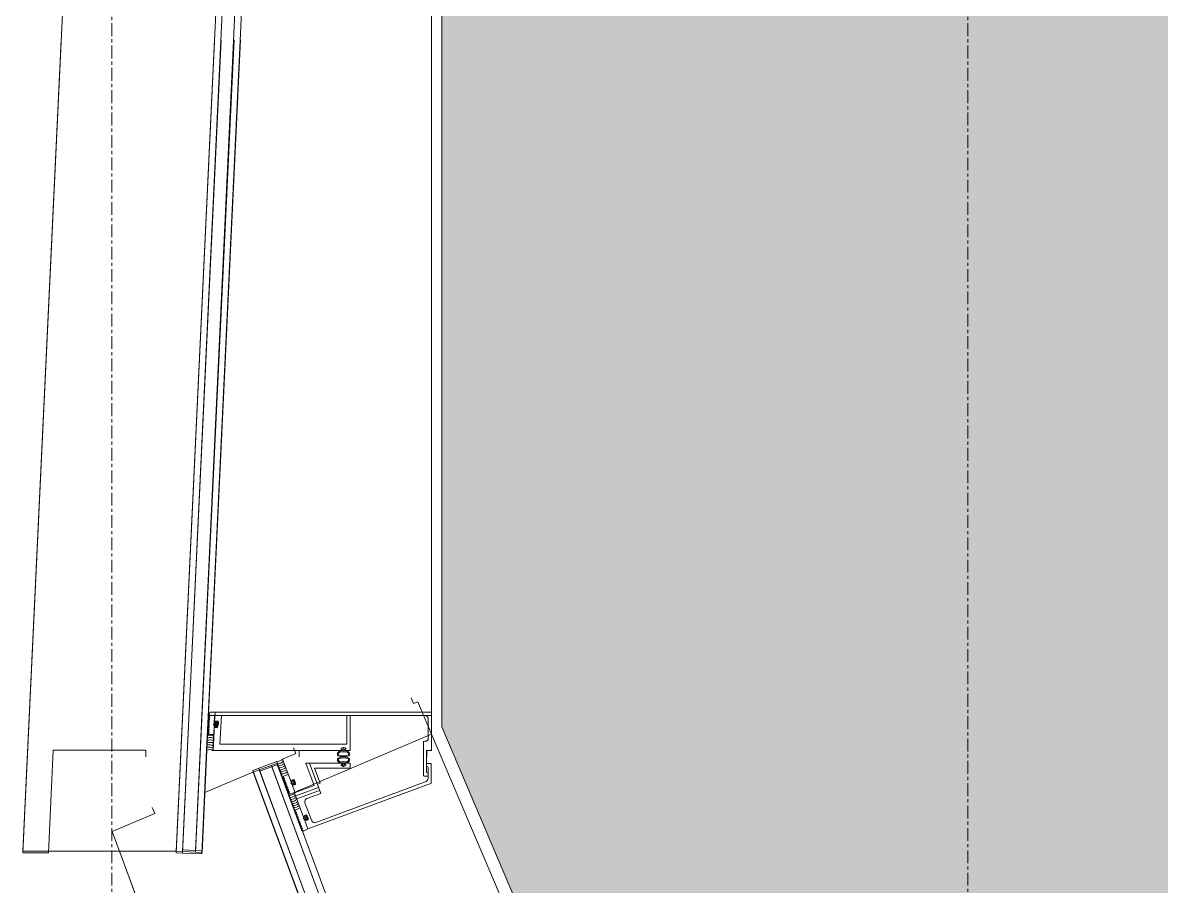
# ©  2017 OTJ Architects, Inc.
# Model space of a CAD drawing. Header units: inches. Extents: x -203 to 2070, y -968 to 768.
# Drawn here: x -136.75 to -92.2, y -260.41 to -226.62 of the extents above; entities that cross this region are included whole.
import ezdxf

# ---------------------------------------------------------------- set-up
doc = ezdxf.new("R2010")
doc.units = ezdxf.units.IN
doc.header["$MEASUREMENT"] = 0
doc.linetypes.add('Grid Line 1_2_', pattern=[0.875, 0.5, -0.125, 0.125, -0.125])
for name, color, linetype, lineweight in [('A-DETL-GENF', 92, 'Continuous', 9), ('A-DETL-THIN', 151, 'Continuous', 9), ('A-Glaz-Exst', 7, 'Continuous', 9), ('Jenner and Block 7fl_BB_dwg', 8, 'Continuous', 9), ('S-GRID', 1, 'Continuous', 9)]:
    doc.layers.add(name, color=color, linetype=linetype, lineweight=lineweight)

# ---------------------------------------------------------------- blocks, each defined once
blk = doc.blocks.new('Jenner and Block 7fl_BB_dwg_CW-60-V8-LEVEL 7 - POWER _ SIGNAL')
at = {"layer": 'A-Glaz-Exst'}
for p, q in [((12.2, 3.663), (9.212, -59.64)), ((12.706, 3.765), (9.705, -59.791)), ((12.7, 3.64), (11.947, 3.675)), ((11.514, -0.249), (11.471, -1.19)), ((11.686, -0.874), (11.486, -0.864)), ((11.382, -1.27), (11.464, -1.274)), ((11.385, -1.22), (11.466, -1.224)), ((11.688, -1.32), (11.691, -1.32)), ((11.69, -1.273), (11.694, -1.273)), ((11.693, -1.226), (11.696, -1.227)), ((11.695, -1.18), (11.698, -1.18)), ((11.697, -1.133), (11.7, -1.133)), ((11.699, -1.086), (11.702, -1.086)), ((11.701, -1.039), (11.705, -1.039)), ((11.704, -0.992), (11.707, -0.992)), ((11.706, -0.946), (11.709, -0.946)), ((11.708, -0.899), (11.711, -0.899)), ((11.703, -1.581), (9.019, -58.419)), ((11.675, -1.601), (11.678, -1.601)), ((11.677, -1.554), (11.68, -1.554)), ((11.679, -1.507), (11.683, -1.508)), ((11.682, -1.461), (11.685, -1.461)), ((11.684, -1.414), (11.687, -1.414)), ((11.686, -1.367), (11.689, -1.367))]:
    blk.add_line(p, q, dxfattribs=at)
at = {"layer": 'A-Glaz-Exst', "flags": 128}
for points in [[(11.703, -1.579), (11.764, -0.258), (11.953, 3.8), (12.703, 3.765), (12.952, 3.753), (9.952, -59.804), (8.957, -59.751)], [(14.142, 0), (14.142, -0.26), (17.764, -0.26), (17.951, 3.752), (18.955, 3.752), (15.955, -59.75), (14.142, -59.75), (14.142, -60)], [(2.957, -0.25), (3.144, -0.25), (3.144, 0)], [(11.562, -0.25), (8.144, -0.25), (8.144, 0), (8.144, -0.25)], [(2.957, -1.625), (2.957, -0.25), (2.957, -1.625), (11.497, -1.625)], [(11.485, -0.875), (11.471, -1.19), (11.406, -1.187), (11.407, -1.157), (11.377, -1.156), (11.33, -1.221), (11.323, -1.243), (11.328, -1.265), (11.369, -1.334), (11.399, -1.335), (11.4, -1.306), (11.465, -1.309), (11.464, -1.34)], [(11.443, -1.186), (11.42, -1.185), (11.422, -1.148), (11.346, -1.144), (11.322, -1.191), (11.311, -1.242), (11.317, -1.293), (11.336, -1.342), (11.413, -1.346), (11.415, -1.309), (11.437, -1.31)], [(11.45, -1.624), (11.465, -1.309), (11.45, -1.624), (11.65, -1.623)]]:
    blk.add_lwpolyline(points, dxfattribs=at)
at = {"layer": 'A-Glaz-Exst'}
for centre, radius, start, end in [((11.64, -0.217), 0.258, 238.8655, 297.0089), ((11.644, -0.122), 0.258, 238.8655, 297.0089), ((11.648, -0.028), 0.258, 238.8655, 297.0089), ((11.621, -0.595), 0.258, 238.8655, 297.0089), ((11.626, -0.501), 0.258, 238.8655, 297.0089), ((11.63, -0.406), 0.258, 238.8655, 297.0089), ((11.635, -0.312), 0.258, 238.8655, 297.0089), ((11.709, -0.875), 0.0234, 175.8685, 267.297), ((11.384, -1.245), 0.0249, 87.3555, 177.3555), ((11.384, -1.245), 0.0249, 177.3555, 267.3555), ((11.433, -1.341), 0.0305, 1.0214, 83.1594), ((11.442, -1.155), 0.0305, 271.5516, 353.6896), ((11.465, -1.249), 0.0249, 267.3555, 357.3555), ((11.465, -1.249), 0.0249, 357.3555, 87.3555), ((11.687, -1.344), 0.0234, 87.297, 267.297), ((11.692, -1.25), 0.0234, 87.297, 267.297), ((11.696, -1.156), 0.0234, 87.297, 267.297), ((11.7, -1.063), 0.0234, 87.297, 267.297), ((11.705, -0.969), 0.0234, 87.297, 267.297), ((11.693, -1.297), 0.0234, 267.297, 87.297), ((11.697, -1.203), 0.0234, 267.297, 87.297), ((11.701, -1.11), 0.0234, 267.297, 87.297), ((11.706, -1.016), 0.0234, 267.297, 87.297), ((11.71, -0.922), 0.0234, 267.297, 87.297), ((11.674, -1.624), 0.0234, 87.297, 177.7828), ((11.674, -1.624), 0.0234, 87.297, 177.2547), ((11.678, -1.531), 0.0234, 87.297, 267.297), ((11.683, -1.437), 0.0234, 87.297, 267.297), ((11.679, -1.577), 0.0238, 260.3836, 353.7904), ((11.679, -1.578), 0.0234, 267.297, 1.6464), ((11.679, -1.578), 0.0234, 15.8834, 87.297), ((11.684, -1.484), 0.0234, 267.297, 87.297), ((11.688, -1.39), 0.0234, 267.297, 87.297)]:
    blk.add_arc(centre, radius, start, end, dxfattribs=at)
blk = doc.blocks.new('Jenner and Block 7fl_BB_dwg_CW-60-V3-LEVEL 7 - POWER _ SIGNAL')
at = {"layer": 'A-Glaz-Exst'}
for p, q in [((12.2, 3.663), (9.212, -59.64)), ((12.706, 3.765), (9.705, -59.791)), ((11.703, -1.581), (9.019, -58.419)), ((8.668, -58.773), (8.749, -58.777)), ((8.67, -58.724), (8.752, -58.727)), ((8.706, -58.376), (8.971, -58.376)), ((9.019, -58.42), (8.957, -59.751)), ((8.976, -58.77), (8.979, -58.77)), ((8.978, -58.723), (8.981, -58.724)), ((8.98, -58.677), (8.984, -58.677)), ((8.982, -58.63), (8.986, -58.63)), ((8.985, -58.583), (8.988, -58.583)), ((8.987, -58.536), (8.99, -58.536)), ((8.989, -58.489), (8.992, -58.489)), ((8.991, -58.442), (8.994, -58.443)), ((8.993, -58.396), (8.997, -58.396)), ((8.75, -58.812), (8.707, -59.751)), ((8.937, -59.127), (8.736, -59.117)), ((8.961, -59.098), (8.964, -59.098)), ((8.963, -59.051), (8.966, -59.051)), ((8.965, -59.004), (8.968, -59.004)), ((8.967, -58.957), (8.97, -58.958)), ((8.969, -58.911), (8.973, -58.911)), ((8.972, -58.864), (8.975, -58.864)), ((8.974, -58.817), (8.977, -58.817)), ((8.963, -59.627), (9.711, -59.666))]:
    blk.add_line(p, q, dxfattribs=at)
at = {"layer": 'A-Glaz-Exst', "flags": 128}
for points in [[(11.703, -1.579), (11.764, -0.258), (11.953, 3.8), (12.703, 3.765), (12.952, 3.753), (9.952, -59.804), (8.957, -59.751)], [(14.142, 0), (14.142, -0.26), (17.764, -0.26), (17.951, 3.752), (18.955, 3.752), (15.955, -59.75), (14.142, -59.75), (14.142, -60)], [(8.707, -58.375), (2.957, -58.375), (2.957, -59.75), (2.957, -58.375)], [(8.722, -58.813), (8.7, -58.812), (8.698, -58.849), (8.622, -58.845), (8.602, -58.796), (8.596, -58.745), (8.607, -58.694), (8.631, -58.647), (8.708, -58.651), (8.706, -58.688), (8.728, -58.689)], [(8.736, -59.127), (8.75, -58.812), (8.685, -58.809), (8.684, -58.838), (8.654, -58.837), (8.614, -58.768), (8.608, -58.746), (8.616, -58.724), (8.662, -58.659), (8.692, -58.66), (8.691, -58.69), (8.756, -58.693), (8.77, -58.378)], [(8.756, -58.693), (8.77, -58.378), (8.756, -58.693), (8.757, -58.661)], [(2.957, -59.75), (3.144, -59.75), (3.144, -60)], [(8.707, -59.75), (8.144, -59.75), (8.144, -60)]]:
    blk.add_lwpolyline(points, dxfattribs=at)
at = {"layer": 'A-Glaz-Exst'}
for centre, radius, start, end in [((8.669, -58.748), 0.0249, 87.3502, 177.3502), ((8.669, -58.748), 0.0249, 177.3502, 267.3502), ((8.727, -58.658), 0.0305, 271.5463, 353.6844), ((8.751, -58.752), 0.0249, 267.3502, 357.3502), ((8.751, -58.752), 0.0249, 357.3502, 87.3502), ((8.977, -58.747), 0.0234, 87.3355, 267.3355), ((8.981, -58.653), 0.0234, 87.3355, 267.3355), ((8.986, -58.559), 0.0234, 87.3355, 267.3355), ((8.99, -58.466), 0.0234, 87.3355, 267.3355), ((8.994, -58.372), 0.0234, 190.1274, 267.3355), ((8.994, -58.372), 0.0234, 190.6265, 267.3355), ((8.978, -58.794), 0.0234, 267.3355, 87.3355), ((8.982, -58.7), 0.0234, 267.3355, 87.3355), ((8.987, -58.606), 0.0234, 267.3355, 87.3355), ((8.991, -58.513), 0.0234, 267.3355, 87.3355), ((8.995, -58.42), 0.0238, 0.8421, 94.2489), ((8.995, -58.419), 0.0234, 267.3355, 87.3355), ((8.718, -58.844), 0.0305, 1.0161, 83.1541), ((8.832, -59.55), 0.34, 63.9852, 107.2002), ((8.96, -59.121), 0.0234, 87.3355, 193.174), ((8.964, -59.028), 0.0234, 87.3355, 267.3355), ((8.968, -58.934), 0.0234, 87.3355, 267.3355), ((8.973, -58.84), 0.0234, 87.3355, 267.3355), ((8.965, -59.075), 0.0234, 267.3355, 87.3355), ((8.969, -58.981), 0.0234, 267.3355, 87.3355), ((8.974, -58.887), 0.0234, 267.3355, 87.3355), ((8.832, -59.981), 0.34, 67.7305, 110.8758), ((8.832, -59.895), 0.34, 67.0021, 110.133), ((8.832, -59.809), 0.34, 66.2438, 109.3942), ((8.832, -59.722), 0.34, 65.4949, 108.6593), ((8.832, -59.636), 0.34, 64.7421, 107.928), ((8.832, -60.067), 0.34, 68.4686, 111.6228)]:
    blk.add_arc(centre, radius, start, end, dxfattribs=at)
blk = doc.blocks.new('Jenner and Block 7fl_BB_dwg-4985401-LEVEL 7 - POWER _ SIGNAL')
at = {"layer": 'A-Glaz-Exst'}
for p, q in [((-120.752, -253.813), (-120.752, -197.663)), ((-136.751, -259.041), (-135.251, -227.29)), ((-128.993, -227.301), (-130.501, -259.053)), ((-129.988, -259.077), (-128.482, -227.278)), ((-129.481, -253.666), (-128.232, -227.29)), ((-129.546, -255.102), (-129.478, -253.663)), ((-129.464, -253.925), (-129.467, -253.925)), ((-129.462, -253.878), (-129.465, -253.878)), ((-129.459, -253.831), (-129.463, -253.831)), ((-129.457, -253.784), (-129.46, -253.784)), ((-129.455, -253.737), (-129.458, -253.737)), ((-129.453, -253.691), (-129.456, -253.691)), ((-129.451, -253.644), (-129.454, -253.644)), ((-120.889, -254.666), (-120.889, -253.853)), ((-129.484, -254.346), (-129.487, -254.346)), ((-129.481, -254.299), (-129.485, -254.299)), ((-129.479, -254.253), (-129.482, -254.252)), ((-129.477, -254.206), (-129.48, -254.206)), ((-129.475, -254.159), (-129.478, -254.159)), ((-129.473, -254.112), (-129.476, -254.112)), ((-129.47, -254.065), (-129.474, -254.065)), ((-129.468, -254.018), (-129.471, -254.018)), ((-129.466, -253.972), (-129.469, -253.971)), ((-129.162, -254.069), (-129.244, -254.065)), ((-129.243, -253.98), (-129.241, -253.949)), ((-129.16, -254.019), (-129.242, -254.015)), ((-129.486, -254.393), (-129.489, -254.393)), ((-129.266, -254.477), (-129.471, -254.477)), ((-121.076, -256.072), (-121.076, -254.791)), ((-121.014, -254.729), (-120.951, -254.729)), ((-120.752, -254.455), (-75.393, -361.291)), ((-124.382, -255.145), (-124.417, -255.18)), ((-124.354, -255.173), (-124.39, -255.208)), ((-124.081, -255.155), (-124.316, -255.155)), ((-124.216, -254.981), (-124.284, -255.014)), ((-124.229, -255.048), (-124.229, -255.083)), ((-124.113, -255.014), (-124.181, -254.981)), ((-124.168, -255.083), (-124.168, -255.048)), ((-124.008, -255.208), (-124.043, -255.173)), ((-123.98, -255.18), (-124.016, -255.145)), ((-116.026, -285.421), (-127.022, -255.683)), ((-126.807, -255.604), (-126.343, -256.86)), ((-124.382, -255.559), (-124.417, -255.524)), ((-124.354, -255.531), (-124.39, -255.496)), ((-124.081, -255.549), (-124.316, -255.549)), ((-124.216, -255.723), (-124.284, -255.69)), ((-124.229, -255.655), (-124.229, -255.621)), ((-124.113, -255.69), (-124.181, -255.723)), ((-124.168, -255.621), (-124.168, -255.655)), ((-124.008, -255.496), (-124.043, -255.531)), ((-123.98, -255.524), (-124.016, -255.559)), ((-127.73, -255.945), (-116.724, -285.721)), ((-127.496, -255.858), (-116.494, -285.622)), ((-120.889, -256.104), (-121.045, -256.104)), ((-120.889, -255.76), (-120.889, -256.191)), ((-126.069, -256.879), (-125.181, -256.543)), ((-120.97, -256.308), (-125.282, -257.922)), ((-126.025, -256.996), (-125.137, -256.66)), ((-126.087, -257.475), (-126.09, -257.477)), ((-125.895, -257.349), (-126.088, -257.431)), ((-125.442, -257.849), (-125.709, -257.144)), ((-126.07, -257.519), (-126.073, -257.52)), ((-126.054, -257.563), (-126.057, -257.564)), ((-126.038, -257.607), (-126.041, -257.608)), ((-126.021, -257.651), (-126.024, -257.652)), ((-126.005, -257.695), (-126.008, -257.696)), ((-125.989, -257.739), (-125.992, -257.74)), ((-125.972, -257.783), (-125.975, -257.784)), ((-125.956, -257.827), (-125.959, -257.828)), ((-125.94, -257.871), (-125.943, -257.872)), ((-125.923, -257.915), (-125.926, -257.916)), ((-125.763, -257.703), (-125.774, -257.674)), ((-125.672, -257.707), (-125.749, -257.735)), ((-125.655, -257.753), (-125.732, -257.782)), ((-125.907, -257.959), (-125.91, -257.96)), ((-125.891, -258.003), (-125.894, -258.004)), ((-125.874, -258.047), (-125.877, -258.048)), ((-125.858, -258.091), (-125.861, -258.092)), ((-125.842, -258.135), (-125.845, -258.136)), ((-115.796, -285.322), (-125.844, -258.148)), ((-125.825, -258.178), (-125.828, -258.18)), ((-122.226, -288.081), (-132.967, -259.044))]:
    blk.add_line(p, q, dxfattribs=at)
at = {"layer": 'A-Glaz-Exst', "flags": 128}
for points in [[(-129.243, -227.29), (-130.751, -259.041), (-136.751, -259.041)], [(-129.435, -253.602), (-120.752, -253.602), (-120.752, -255.104)], [(-129.25, -254.131), (-129.248, -254.1), (-129.183, -254.103), (-129.185, -254.132), (-129.155, -254.133), (-129.108, -254.069), (-129.1, -254.047), (-129.106, -254.024), (-129.146, -253.955), (-129.176, -253.954), (-129.178, -253.983), (-129.243, -253.98), (-129.225, -253.602)], [(-128.98, -253.727), (-129.034, -254.852), (-124.067, -254.852), (-124.067, -253.729), (-128.98, -253.729)], [(-121.014, -253.728), (-123.942, -253.728), (-123.942, -255.104), (-124.137, -255.104)], [(-129.248, -254.1), (-129.296, -255.102), (-128.92, -255.102), (-124.376, -255.102)], [(-129.22, -254.104), (-129.198, -254.105), (-129.2, -254.141), (-129.123, -254.145), (-129.099, -254.098), (-129.089, -254.047), (-129.094, -253.996), (-129.114, -253.947), (-129.191, -253.943), (-129.192, -253.98), (-129.214, -253.979)], [(-130.751, -259.041), (-129.735, -259.089), (-129.546, -255.093)], [(-124.278, -255.044), (-124.261, -255.044), (-124.261, -255.104), (-124.376, -255.104), (-124.376, -255.131)], [(-124.021, -255.131), (-124.021, -255.104), (-124.137, -255.104), (-124.137, -255.044), (-124.12, -255.044)], [(-120.764, -255.104), (-120.951, -255.104), (-120.951, -255.604), (-120.951, -255.947)], [(-125.844, -258.21), (-126.807, -255.604), (-127.751, -255.952), (-129.624, -256.748)], [(-125.59, -258.17), (-125.711, -257.845), (-125.722, -257.815), (-125.661, -257.793), (-125.651, -257.82), (-125.622, -257.81), (-125.605, -257.732), (-125.606, -257.709), (-125.62, -257.69), (-125.685, -257.643), (-125.713, -257.653), (-125.702, -257.681), (-125.763, -257.703), (-126.113, -256.762), (-125.342, -256.471), (-125.671, -255.6), (-124.199, -255.6), (-123.942, -255.6), (-123.942, -255.788), (-125.333, -255.788), (-125.108, -256.382), (-125.225, -256.426)], [(-125.636, -256.983), (-125.092, -256.777), (-125.537, -255.6), (-125.671, -255.6)], [(-124.278, -255.659), (-124.261, -255.659), (-124.261, -255.6), (-124.376, -255.6), (-124.376, -255.573)], [(-124.021, -255.573), (-124.021, -255.6), (-124.137, -255.6), (-124.137, -255.659), (-124.12, -255.659)], [(-120.764, -256.378), (-120.764, -255.604), (-120.951, -255.604), (-120.951, -255.916)], [(-120.759, -256.376), (-125.59, -258.17), (-125.778, -258.25)], [(-125.694, -257.808), (-125.674, -257.8), (-125.661, -257.835), (-125.589, -257.808), (-125.585, -257.755), (-125.596, -257.705), (-125.621, -257.66), (-125.658, -257.622), (-125.73, -257.649), (-125.717, -257.683), (-125.738, -257.691)]]:
    blk.add_lwpolyline(points, dxfattribs=at)
for points in [[(-129.491, -254.44), (-129.488, -254.44)], [(-125.812, -258.223), (-125.809, -258.222)]]:
    blk.add_lwpolyline(points, close=True, dxfattribs=at)
at = {"layer": 'A-Glaz-Exst'}
for centre, radius, start, end in [((-129.468, -253.948), 0.0234, 87.3058, 267.3058), ((-129.464, -253.854), 0.0234, 87.3058, 267.3058), ((-129.459, -253.761), 0.0234, 87.3058, 267.3058), ((-129.455, -253.667), 0.0234, 87.3058, 267.3058), ((-129.455, -253.667), 0.0234, 87.3058, 169.8658), ((-129.463, -253.901), 0.0234, 267.3058, 87.3058), ((-129.458, -253.808), 0.0234, 267.3058, 87.3058), ((-129.454, -253.714), 0.0234, 267.3058, 87.3058), ((-129.45, -253.62), 0.0234, 267.3058, 50.5671), ((-121.014, -253.853), 0.125, 0, 90), ((-129.486, -254.323), 0.0234, 87.3058, 267.3058), ((-129.481, -254.229), 0.0234, 87.3058, 267.3058), ((-129.477, -254.135), 0.0234, 87.3058, 267.3058), ((-129.473, -254.042), 0.0234, 87.3058, 267.3058), ((-129.485, -254.37), 0.0234, 267.3058, 87.3058), ((-129.48, -254.276), 0.0234, 267.3058, 87.3058), ((-129.476, -254.182), 0.0234, 267.3058, 87.3058), ((-129.472, -254.089), 0.0234, 267.3058, 87.3058), ((-129.467, -253.995), 0.0234, 267.3058, 87.3058), ((-129.243, -254.04), 0.0249, 87.29, 177.29), ((-129.243, -254.04), 0.0249, 177.29, 267.29), ((-129.219, -254.134), 0.0305, 91.486, 173.6241), ((-129.211, -253.949), 0.0305, 180.9558, 263.0939), ((-129.161, -254.044), 0.0249, 267.29, 357.29), ((-129.161, -254.044), 0.0249, 357.29, 87.29), ((-129.416, -255.034), 0.254, 58.2203, 117.5627), ((-129.411, -254.939), 0.254, 58.2203, 117.5627), ((-129.406, -254.844), 0.254, 58.2203, 117.5627), ((-129.402, -254.75), 0.254, 58.2203, 117.5627), ((-129.49, -254.416), 0.0234, 87.3058, 267.3058), ((-129.489, -254.463), 0.0234, 322.6407, 87.3058), ((-121.014, -254.791), 0.0625, 90, 180), ((-120.951, -254.666), 0.0625, 270, 0), ((-129.429, -255.318), 0.254, 58.2203, 117.3429), ((-129.424, -255.223), 0.254, 58.2203, 117.5627), ((-129.419, -255.128), 0.254, 58.2203, 117.5627), ((-124.351, -255.24), 0.089, 137.709, 230.0132), ((-124.326, -255.236), 0.0695, 156.2999, 212.2806), ((-124.395, -255.131), 0.0197, 314.761, 0), ((-124.362, -255.165), 0.0118, 314.761, 22.5325), ((-124.339, -255.155), 0.0139, 27.3515, 202.5325), ((-124.316, -255.143), 0.0118, 207.3515, 270), ((-124.278, -255.028), 0.016, 115.4383, 270), ((-124.199, -255.05), 0.0306, 3.7029, 176.2971), ((-124.199, -255.081), 0.0306, 183.7029, 356.2971), ((-124.199, -255.017), 0.04, 64.5617, 115.4383), ((-124.12, -255.028), 0.016, 270, 64.5617), ((-124.081, -255.143), 0.0118, 270, 332.6485), ((-124.058, -255.155), 0.0139, 337.4675, 152.6485), ((-124.035, -255.165), 0.0118, 157.4675, 225.239), ((-124.002, -255.131), 0.0197, 180, 225.239), ((-124.071, -255.236), 0.0695, 327.7194, 23.7001), ((-124.046, -255.24), 0.089, 309.9868, 42.291), ((-124.351, -255.464), 0.089, 129.9868, 222.291), ((-124.199, -254.836), 0.517, 246.0212, 264.575), ((-124.199, -255.868), 0.517, 95.425, 113.9788), ((-124.326, -255.468), 0.0695, 147.7194, 203.7001), ((-124.199, -254.863), 0.451, 245.6104, 294.3896), ((-124.199, -255.841), 0.451, 65.6104, 114.3896), ((-124.395, -255.573), 0.0197, 0, 45.239), ((-124.362, -255.539), 0.0118, 337.4675, 45.239), ((-124.339, -255.549), 0.0139, 157.4675, 332.6485), ((-124.316, -255.561), 0.0118, 90, 152.6485), ((-124.278, -255.675), 0.016, 90, 244.5617), ((-124.199, -254.836), 0.517, 264.575, 293.9788), ((-124.199, -255.868), 0.517, 66.0212, 95.425), ((-124.199, -255.623), 0.0306, 3.7029, 176.2971), ((-124.199, -255.654), 0.0306, 183.7029, 356.2971), ((-124.12, -255.675), 0.016, 295.4383, 90), ((-124.081, -255.561), 0.0118, 27.3515, 90), ((-124.058, -255.549), 0.0139, 207.3515, 22.5325), ((-124.035, -255.539), 0.0118, 134.761, 202.5325), ((-124.002, -255.573), 0.0197, 134.761, 180), ((-124.071, -255.468), 0.0695, 336.2999, 32.2806), ((-124.046, -255.464), 0.089, 317.709, 50.0132), ((-120.92, -255.697), 0.0312, 180, 270), ((-124.199, -255.686), 0.04, 244.5617, 295.4383), ((-121.045, -256.072), 0.0312, 180, 270), ((-120.92, -255.947), 0.0312, 180, 270), ((-120.92, -255.76), 0.0312, 0, 90), ((-120.92, -256.01), 0.0312, 0, 90), ((-121.014, -256.191), 0.125, 290.3749, 0), ((-126.352, -256.52), 0.34, 271.5092, 314.6634), ((-126.318, -256.6), 0.34, 270.7711, 313.9134), ((-126.284, -256.679), 0.34, 270.0427, 313.1677), ((-126.251, -256.758), 0.34, 269.2844, 312.426), ((-125.592, -257.1), 0.125, 110.7112, 200.7112), ((-126.217, -256.837), 0.34, 268.5355, 311.6882), ((-126.183, -256.917), 0.34, 267.7827, 310.9541), ((-126.149, -256.996), 0.34, 267.0258, 310.2235), ((-126.081, -257.499), 0.0234, 110.3921, 290.3921), ((-126.095, -257.453), 0.0234, 290.3921, 73.6534), ((-126.049, -257.586), 0.0234, 110.3921, 290.3921), ((-126.062, -257.541), 0.0234, 290.3921, 110.3921), ((-126.016, -257.674), 0.0234, 110.3921, 290.3921), ((-126.029, -257.629), 0.0234, 290.3921, 110.3921), ((-125.983, -257.762), 0.0234, 110.3921, 290.3921), ((-125.997, -257.717), 0.0234, 290.3921, 110.3921), ((-125.951, -257.85), 0.0234, 110.3921, 290.3921), ((-125.964, -257.805), 0.0234, 290.3921, 110.3921), ((-125.918, -257.938), 0.0234, 110.3921, 290.3921), ((-125.931, -257.893), 0.0234, 290.3921, 110.3921), ((-125.746, -257.662), 0.0305, 204.0422, 286.1802), ((-125.74, -257.758), 0.0249, 110.3763, 200.3763), ((-125.74, -257.758), 0.0249, 200.3763, 290.3763), ((-125.682, -257.836), 0.0305, 114.5724, 196.7104), ((-125.664, -257.73), 0.0249, 20.3763, 110.3763), ((-125.664, -257.73), 0.0249, 290.3763, 20.3763), ((-125.325, -257.805), 0.125, 200.7112, 290.3749), ((-125.885, -258.026), 0.0234, 110.3921, 290.3921), ((-125.899, -257.981), 0.0234, 290.3921, 110.3921), ((-125.853, -258.114), 0.0234, 110.3921, 290.3921), ((-125.866, -258.069), 0.0234, 290.3921, 110.3921), ((-125.82, -258.202), 0.0234, 110.3921, 290.3921), ((-125.833, -258.156), 0.0234, 290.3921, 110.3921), ((-125.82, -258.201), 0.0238, 200.8256, 297.2931), ((-125.801, -258.244), 0.0234, 345.727, 110.3921)]:
    blk.add_arc(centre, radius, start, end, dxfattribs=at)
for name, p, rotation in [('Jenner and Block 7fl_BB_dwg_CW-60-V8-LEVEL 7 - POWER _ SIGNAL', (-117.795, -255.35), 180), ('Jenner and Block 7fl_BB_dwg_CW-60-V3-LEVEL 7 - POWER _ SIGNAL', (-95.216, -307.035), 203.0044801030167)]:
    blk.add_blockref(name, p, dxfattribs=dict(rotation=rotation))
blk = doc.blocks.new('Jenner and Block 7fl_BB_dwg-V54-LEVEL 7 - POWER _ SIGNAL')
at = {"layer": 'A-Glaz-Exst'}
for p, q in [((-120.752, -253.813), (-120.752, -197.663)), ((-136.751, -259.041), (-135.251, -227.29)), ((-128.993, -227.301), (-130.501, -259.053)), ((-129.988, -259.077), (-128.482, -227.278)), ((-129.481, -253.666), (-128.232, -227.29)), ((-129.546, -255.102), (-129.478, -253.663)), ((-129.464, -253.925), (-129.467, -253.925)), ((-129.462, -253.878), (-129.465, -253.878)), ((-129.459, -253.831), (-129.463, -253.831)), ((-129.457, -253.784), (-129.46, -253.784)), ((-129.455, -253.737), (-129.458, -253.737)), ((-129.453, -253.691), (-129.456, -253.691)), ((-129.451, -253.644), (-129.454, -253.644)), ((-120.889, -254.666), (-120.889, -253.853)), ((-129.484, -254.346), (-129.487, -254.346)), ((-129.481, -254.299), (-129.485, -254.299)), ((-129.479, -254.253), (-129.482, -254.252)), ((-129.477, -254.206), (-129.48, -254.206)), ((-129.475, -254.159), (-129.478, -254.159)), ((-129.473, -254.112), (-129.476, -254.112)), ((-129.47, -254.065), (-129.474, -254.065)), ((-129.468, -254.018), (-129.471, -254.018)), ((-129.466, -253.972), (-129.469, -253.971)), ((-129.162, -254.069), (-129.244, -254.065)), ((-129.243, -253.98), (-129.241, -253.949)), ((-129.16, -254.019), (-129.242, -254.015)), ((-129.486, -254.393), (-129.489, -254.393)), ((-129.266, -254.477), (-129.471, -254.477)), ((-121.076, -256.072), (-121.076, -254.791)), ((-121.014, -254.729), (-120.951, -254.729)), ((-120.752, -254.455), (-75.393, -361.291)), ((-124.382, -255.145), (-124.417, -255.18)), ((-124.354, -255.173), (-124.39, -255.208)), ((-124.081, -255.155), (-124.316, -255.155)), ((-124.216, -254.981), (-124.284, -255.014)), ((-124.229, -255.048), (-124.229, -255.083)), ((-124.113, -255.014), (-124.181, -254.981)), ((-124.168, -255.083), (-124.168, -255.048)), ((-124.008, -255.208), (-124.043, -255.173)), ((-123.98, -255.18), (-124.016, -255.145)), ((-116.026, -285.421), (-127.022, -255.683)), ((-126.807, -255.604), (-126.343, -256.86)), ((-124.382, -255.559), (-124.417, -255.524)), ((-124.354, -255.531), (-124.39, -255.496)), ((-124.081, -255.549), (-124.316, -255.549)), ((-124.216, -255.723), (-124.284, -255.69)), ((-124.229, -255.655), (-124.229, -255.621)), ((-124.113, -255.69), (-124.181, -255.723)), ((-124.168, -255.621), (-124.168, -255.655)), ((-124.008, -255.496), (-124.043, -255.531)), ((-123.98, -255.524), (-124.016, -255.559)), ((-127.73, -255.945), (-116.724, -285.721)), ((-127.496, -255.858), (-116.494, -285.622)), ((-120.889, -256.104), (-121.045, -256.104)), ((-120.889, -255.76), (-120.889, -256.191)), ((-126.069, -256.879), (-125.181, -256.543)), ((-120.97, -256.308), (-125.282, -257.922)), ((-126.025, -256.996), (-125.137, -256.66)), ((-126.087, -257.475), (-126.09, -257.477)), ((-125.895, -257.349), (-126.088, -257.431)), ((-125.442, -257.849), (-125.709, -257.144)), ((-126.07, -257.519), (-126.073, -257.52)), ((-126.054, -257.563), (-126.057, -257.564)), ((-126.038, -257.607), (-126.041, -257.608)), ((-126.021, -257.651), (-126.024, -257.652)), ((-126.005, -257.695), (-126.008, -257.696)), ((-125.989, -257.739), (-125.992, -257.74)), ((-125.972, -257.783), (-125.975, -257.784)), ((-125.956, -257.827), (-125.959, -257.828)), ((-125.94, -257.871), (-125.943, -257.872)), ((-125.923, -257.915), (-125.926, -257.916)), ((-125.763, -257.703), (-125.774, -257.674)), ((-125.672, -257.707), (-125.749, -257.735)), ((-125.655, -257.753), (-125.732, -257.782)), ((-125.907, -257.959), (-125.91, -257.96)), ((-125.891, -258.003), (-125.894, -258.004)), ((-125.874, -258.047), (-125.877, -258.048)), ((-125.858, -258.091), (-125.861, -258.092)), ((-125.842, -258.135), (-125.845, -258.136)), ((-115.796, -285.322), (-125.844, -258.148)), ((-125.825, -258.178), (-125.828, -258.18)), ((-122.226, -288.081), (-132.967, -259.044))]:
    blk.add_line(p, q, dxfattribs=at)
at = {"layer": 'A-Glaz-Exst', "flags": 128}
for points in [[(-129.243, -227.29), (-130.751, -259.041), (-136.751, -259.041)], [(-129.435, -253.602), (-120.752, -253.602), (-120.752, -255.104)], [(-129.25, -254.131), (-129.248, -254.1), (-129.183, -254.103), (-129.185, -254.132), (-129.155, -254.133), (-129.108, -254.069), (-129.1, -254.047), (-129.106, -254.024), (-129.146, -253.955), (-129.176, -253.954), (-129.178, -253.983), (-129.243, -253.98), (-129.225, -253.602)], [(-128.98, -253.727), (-129.034, -254.852), (-124.067, -254.852), (-124.067, -253.729), (-128.98, -253.729)], [(-121.014, -253.728), (-123.942, -253.728), (-123.942, -255.104), (-124.137, -255.104)], [(-129.248, -254.1), (-129.296, -255.102), (-128.92, -255.102), (-124.376, -255.102)], [(-129.22, -254.104), (-129.198, -254.105), (-129.2, -254.141), (-129.123, -254.145), (-129.099, -254.098), (-129.089, -254.047), (-129.094, -253.996), (-129.114, -253.947), (-129.191, -253.943), (-129.192, -253.98), (-129.214, -253.979)], [(-130.751, -259.041), (-129.735, -259.089), (-129.546, -255.093)], [(-124.278, -255.044), (-124.261, -255.044), (-124.261, -255.104), (-124.376, -255.104), (-124.376, -255.131)], [(-124.021, -255.131), (-124.021, -255.104), (-124.137, -255.104), (-124.137, -255.044), (-124.12, -255.044)], [(-120.764, -255.104), (-120.951, -255.104), (-120.951, -255.604), (-120.951, -255.947)], [(-125.844, -258.21), (-126.807, -255.604), (-127.751, -255.952), (-129.624, -256.748)], [(-125.59, -258.17), (-125.711, -257.845), (-125.722, -257.815), (-125.661, -257.793), (-125.651, -257.82), (-125.622, -257.81), (-125.605, -257.732), (-125.606, -257.709), (-125.62, -257.69), (-125.685, -257.643), (-125.713, -257.653), (-125.702, -257.681), (-125.763, -257.703), (-126.113, -256.762), (-125.342, -256.471), (-125.671, -255.6), (-124.199, -255.6), (-123.942, -255.6), (-123.942, -255.788), (-125.333, -255.788), (-125.108, -256.382), (-125.225, -256.426)], [(-125.636, -256.983), (-125.092, -256.777), (-125.537, -255.6), (-125.671, -255.6)], [(-124.278, -255.659), (-124.261, -255.659), (-124.261, -255.6), (-124.376, -255.6), (-124.376, -255.573)], [(-124.021, -255.573), (-124.021, -255.6), (-124.137, -255.6), (-124.137, -255.659), (-124.12, -255.659)], [(-120.764, -256.378), (-120.764, -255.604), (-120.951, -255.604), (-120.951, -255.916)], [(-120.759, -256.376), (-125.59, -258.17), (-125.778, -258.25)], [(-125.694, -257.808), (-125.674, -257.8), (-125.661, -257.835), (-125.589, -257.808), (-125.585, -257.755), (-125.596, -257.705), (-125.621, -257.66), (-125.658, -257.622), (-125.73, -257.649), (-125.717, -257.683), (-125.738, -257.691)]]:
    blk.add_lwpolyline(points, dxfattribs=at)
for points in [[(-129.491, -254.44), (-129.488, -254.44)], [(-125.812, -258.223), (-125.809, -258.222)]]:
    blk.add_lwpolyline(points, close=True, dxfattribs=at)
at = {"layer": 'A-Glaz-Exst'}
for centre, radius, start, end in [((-129.468, -253.948), 0.0234, 87.3058, 267.3058), ((-129.464, -253.854), 0.0234, 87.3058, 267.3058), ((-129.459, -253.761), 0.0234, 87.3058, 267.3058), ((-129.455, -253.667), 0.0234, 87.3058, 267.3058), ((-129.455, -253.667), 0.0234, 87.3058, 169.8658), ((-129.463, -253.901), 0.0234, 267.3058, 87.3058), ((-129.458, -253.808), 0.0234, 267.3058, 87.3058), ((-129.454, -253.714), 0.0234, 267.3058, 87.3058), ((-129.45, -253.62), 0.0234, 267.3058, 50.5671), ((-121.014, -253.853), 0.125, 0, 90), ((-129.486, -254.323), 0.0234, 87.3058, 267.3058), ((-129.481, -254.229), 0.0234, 87.3058, 267.3058), ((-129.477, -254.135), 0.0234, 87.3058, 267.3058), ((-129.473, -254.042), 0.0234, 87.3058, 267.3058), ((-129.485, -254.37), 0.0234, 267.3058, 87.3058), ((-129.48, -254.276), 0.0234, 267.3058, 87.3058), ((-129.476, -254.182), 0.0234, 267.3058, 87.3058), ((-129.472, -254.089), 0.0234, 267.3058, 87.3058), ((-129.467, -253.995), 0.0234, 267.3058, 87.3058), ((-129.243, -254.04), 0.0249, 87.29, 177.29), ((-129.243, -254.04), 0.0249, 177.29, 267.29), ((-129.219, -254.134), 0.0305, 91.486, 173.6241), ((-129.211, -253.949), 0.0305, 180.9558, 263.0939), ((-129.161, -254.044), 0.0249, 267.29, 357.29), ((-129.161, -254.044), 0.0249, 357.29, 87.29), ((-129.416, -255.034), 0.254, 58.2203, 117.5627), ((-129.411, -254.939), 0.254, 58.2203, 117.5627), ((-129.406, -254.844), 0.254, 58.2203, 117.5627), ((-129.402, -254.75), 0.254, 58.2203, 117.5627), ((-129.49, -254.416), 0.0234, 87.3058, 267.3058), ((-129.489, -254.463), 0.0234, 322.6407, 87.3058), ((-121.014, -254.791), 0.0625, 90, 180), ((-120.951, -254.666), 0.0625, 270, 0), ((-129.429, -255.318), 0.254, 58.2203, 117.3429), ((-129.424, -255.223), 0.254, 58.2203, 117.5627), ((-129.419, -255.128), 0.254, 58.2203, 117.5627), ((-124.351, -255.24), 0.089, 137.709, 230.0132), ((-124.326, -255.236), 0.0695, 156.2999, 212.2806), ((-124.395, -255.131), 0.0197, 314.761, 0), ((-124.362, -255.165), 0.0118, 314.761, 22.5325), ((-124.339, -255.155), 0.0139, 27.3515, 202.5325), ((-124.316, -255.143), 0.0118, 207.3515, 270), ((-124.278, -255.028), 0.016, 115.4383, 270), ((-124.199, -255.05), 0.0306, 3.7029, 176.2971), ((-124.199, -255.081), 0.0306, 183.7029, 356.2971), ((-124.199, -255.017), 0.04, 64.5617, 115.4383), ((-124.12, -255.028), 0.016, 270, 64.5617), ((-124.081, -255.143), 0.0118, 270, 332.6485), ((-124.058, -255.155), 0.0139, 337.4675, 152.6485), ((-124.035, -255.165), 0.0118, 157.4675, 225.239), ((-124.002, -255.131), 0.0197, 180, 225.239), ((-124.071, -255.236), 0.0695, 327.7194, 23.7001), ((-124.046, -255.24), 0.089, 309.9868, 42.291), ((-124.351, -255.464), 0.089, 129.9868, 222.291), ((-124.199, -254.836), 0.517, 246.0212, 264.575), ((-124.199, -255.868), 0.517, 95.425, 113.9788), ((-124.326, -255.468), 0.0695, 147.7194, 203.7001), ((-124.199, -254.863), 0.451, 245.6104, 294.3896), ((-124.199, -255.841), 0.451, 65.6104, 114.3896), ((-124.395, -255.573), 0.0197, 0, 45.239), ((-124.362, -255.539), 0.0118, 337.4675, 45.239), ((-124.339, -255.549), 0.0139, 157.4675, 332.6485), ((-124.316, -255.561), 0.0118, 90, 152.6485), ((-124.278, -255.675), 0.016, 90, 244.5617), ((-124.199, -254.836), 0.517, 264.575, 293.9788), ((-124.199, -255.868), 0.517, 66.0212, 95.425), ((-124.199, -255.623), 0.0306, 3.7029, 176.2971), ((-124.199, -255.654), 0.0306, 183.7029, 356.2971), ((-124.12, -255.675), 0.016, 295.4383, 90), ((-124.081, -255.561), 0.0118, 27.3515, 90), ((-124.058, -255.549), 0.0139, 207.3515, 22.5325), ((-124.035, -255.539), 0.0118, 134.761, 202.5325), ((-124.002, -255.573), 0.0197, 134.761, 180), ((-124.071, -255.468), 0.0695, 336.2999, 32.2806), ((-124.046, -255.464), 0.089, 317.709, 50.0132), ((-120.92, -255.697), 0.0312, 180, 270), ((-124.199, -255.686), 0.04, 244.5617, 295.4383), ((-121.045, -256.072), 0.0312, 180, 270), ((-120.92, -255.947), 0.0312, 180, 270), ((-120.92, -255.76), 0.0312, 0, 90), ((-120.92, -256.01), 0.0312, 0, 90), ((-121.014, -256.191), 0.125, 290.3749, 0), ((-126.352, -256.52), 0.34, 271.5092, 314.6634), ((-126.318, -256.6), 0.34, 270.7711, 313.9134), ((-126.284, -256.679), 0.34, 270.0427, 313.1677), ((-126.251, -256.758), 0.34, 269.2844, 312.426), ((-125.592, -257.1), 0.125, 110.7112, 200.7112), ((-126.217, -256.837), 0.34, 268.5355, 311.6882), ((-126.183, -256.917), 0.34, 267.7827, 310.9541), ((-126.149, -256.996), 0.34, 267.0258, 310.2235), ((-126.081, -257.499), 0.0234, 110.3921, 290.3921), ((-126.095, -257.453), 0.0234, 290.3921, 73.6534), ((-126.049, -257.586), 0.0234, 110.3921, 290.3921), ((-126.062, -257.541), 0.0234, 290.3921, 110.3921), ((-126.016, -257.674), 0.0234, 110.3921, 290.3921), ((-126.029, -257.629), 0.0234, 290.3921, 110.3921), ((-125.983, -257.762), 0.0234, 110.3921, 290.3921), ((-125.997, -257.717), 0.0234, 290.3921, 110.3921), ((-125.951, -257.85), 0.0234, 110.3921, 290.3921), ((-125.964, -257.805), 0.0234, 290.3921, 110.3921), ((-125.918, -257.938), 0.0234, 110.3921, 290.3921), ((-125.931, -257.893), 0.0234, 290.3921, 110.3921), ((-125.746, -257.662), 0.0305, 204.0422, 286.1802), ((-125.74, -257.758), 0.0249, 110.3763, 200.3763), ((-125.74, -257.758), 0.0249, 200.3763, 290.3763), ((-125.682, -257.836), 0.0305, 114.5724, 196.7104), ((-125.664, -257.73), 0.0249, 20.3763, 110.3763), ((-125.664, -257.73), 0.0249, 290.3763, 20.3763), ((-125.325, -257.805), 0.125, 200.7112, 290.3749), ((-125.885, -258.026), 0.0234, 110.3921, 290.3921), ((-125.899, -257.981), 0.0234, 290.3921, 110.3921), ((-125.853, -258.114), 0.0234, 110.3921, 290.3921), ((-125.866, -258.069), 0.0234, 290.3921, 110.3921), ((-125.82, -258.202), 0.0234, 110.3921, 290.3921), ((-125.833, -258.156), 0.0234, 290.3921, 110.3921), ((-125.82, -258.201), 0.0238, 200.8256, 297.2931), ((-125.801, -258.244), 0.0234, 345.727, 110.3921)]:
    blk.add_arc(centre, radius, start, end, dxfattribs=at)
for name, p, rotation in [('Jenner and Block 7fl_BB_dwg_CW-60-V8-LEVEL 7 - POWER _ SIGNAL', (-117.795, -255.35), 180), ('Jenner and Block 7fl_BB_dwg_CW-60-V3-LEVEL 7 - POWER _ SIGNAL', (-95.216, -307.035), 203.0044801030167)]:
    blk.add_blockref(name, p, dxfattribs=dict(rotation=rotation))

msp = doc.modelspace()

# ---------------------------------------------------------------- hatches: boundary and pattern name
at = {"layer": 'A-DETL-GENF'}
h = msp.add_hatch(color=9, dxfattribs=at)
h.paths.add_polyline_path([(131.765, -847.993), (290.739, -780.498), (225.6, -627.041), (211.087, -633.201), (209.279, -628.944), (209.423, -628.883), (203.589, -616.374), (207.781, -614.419), (213.683, -627.075), (295.769, -592.232), (297.576, -596.489), (229.858, -625.233), (294.997, -778.691), (401.085, -733.649), (335.949, -580.2), (334.396, -580.86), (332.589, -576.602), (420.957, -539.092), (422.765, -543.349), (340.207, -578.393), (405.342, -731.842), (511.688, -686.691), (511.688, -619.126), (494.671, -619.126), (494.671, -614.126), (492.171, -614.126), (492.171, -540.001), (465.421, -540.001), (465.421, -525.243), (459.585, -527.72), (457.778, -523.463), (465.421, -520.218), (465.421, -507.376), (497.171, -507.376), (497.171, -511.564), (497.671, -511.564), (497.671, -516.564), (497.171, -516.564), (497.171, -614.126), (658.093, -614.126), (718.696, -588.402), (718.696, -513.048), (720.733, -513.048), (720.733, -508.938), (744.733, -508.938), (744.733, -513.189), (757.983, -510.063), (757.983, -505.438), (677.116, -505.364), (677.116, -505.438), (626.983, -505.438), (626.983, -505.317), (560.671, -505.317), (560.671, -516.564), (537.671, -516.564), (537.671, -511.564), (555.671, -511.564), (555.671, -395.306), (560.671, -395.306), (560.671, -438.438), (560.171, -438.438), (560.171, -441.938), (560.671, -441.938), (560.671, -498.317), (619.983, -498.317), (619.983, -477.938), (626.983, -477.938), (626.983, -501.938), (757.983, -501.938), (757.983, -376.936), (625.459, -376.936), (625.459, -433.435), (624.19, -433.435), (624.19, -433.935), (625.459, -433.935), (625.459, -441.938), (600.171, -441.938), (600.171, -438.438), (621.959, -438.438), (621.959, -303.25), (601.171, -303.25), (601.171, -299.75), (634.608, -299.75), (634.608, -357.01), (793.959, -357.01), (793.959, -230.991), (634.983, -230.991), (634.983, -254.991), (560.671, -254.977), (560.671, -299.75), (561.171, -299.75), (561.171, -303.25), (560.671, -303.25), (560.671, -346.75), (555.671, -346.75), (555.671, -249.977), (575.841, -249.977), (575.841, -200.842), (587.091, -200.842), (587.091, -243.741), (631.483, -243.741), (631.483, -224.991), (675.983, -224.991), (675.983, -160.842), (555.736, -160.842), (555.736, 0.658), (596.733, 0.658), (596.733, -16.342), (638.734, -16.342), (638.734, 0.658), (700.733, 0.658), (700.733, -16.342), (742.734, -16.342), (742.734, 0.658), (804.733, 0.658), (804.733, -16.342), (846.734, -16.342), (846.734, 0.658), (908.733, 0.658), (908.733, -16.342), (950.734, -16.342), (950.734, 0.658), (993.733, 0.658), (993.733, -121.745), (988.733, -121.745), (988.733, -121.342), (980.108, -121.342), (980.108, -122.592), (769.735, -122.592), (769.735, -217.717), (963.741, -217.717), (963.741, -199.939), (988.733, -199.939), (988.733, -161.745), (993.733, -161.745), (993.733, -227.326), (968.741, -227.326), (968.741, -227.439), (963.741, -227.439), (963.741, -224.717), (769.735, -224.717), (769.735, -224.991), (799.959, -224.991), (799.959, -303.857), (963.741, -303.857), (963.741, -267.439), (968.741, -267.439), (968.741, -343.738), (1450.296, -343.738), (1450.296, -347.488), (1376.296, -347.488), (1376.296, -524.653), (1491.984, -524.653), (1491.984, -347.488), (1490.296, -347.488), (1490.296, -343.738), (1499.296, -343.738), (1499.296, -347.488), (1496.609, -347.488), (1496.609, -524.653), (1723.696, -524.653), (1723.696, -377.363), (1552.608, -377.363), (1552.608, -347.488), (1539.296, -347.488), (1539.296, -343.738), (1552.608, -343.738), (1552.608, 339.9), (1723.296, 339.9), (1723.296, 351.587), (1731.859, 351.587), (1731.859, 355.587), (1736.484, 355.587), (1736.484, 351.587), (1910.234, 351.587), (1910.234, 580.432), (-120.353, 580.432), (-120.353, 406.962), (53.866, 406.962), (53.866, 426.962), (70.733, 426.962), (70.733, 422.337), (58.491, 422.337), (58.491, 402.337), (58.053, 402.337), (58.053, 327.65), (54.303, 327.65), (54.303, 402.337), (-120.353, 402.337), (-120.353, 286.962), (54.303, 286.962), (54.303, 287.65), (58.053, 287.65), (58.053, 279.65), (54.303, 279.65), (54.303, 282.337), (-120.353, 282.337), (-120.353, 166.962), (54.303, 166.962), (54.303, 239.65), (58.053, 239.65), (58.053, 160.65), (54.303, 160.65), (54.303, 162.337), (-120.353, 162.337), (-120.353, 0.55), (-80.763, 0.55), (-80.763, -12.891), (54.303, -12.891), (54.303, 120.65), (58.053, 120.65), (58.053, -20.203), (54.303, -20.203), (54.303, -17.516), (-80.763, -17.516), (-80.763, -30.95), (-120.353, -30.95), (-120.353, -193.038), (54.303, -193.038), (54.303, -60.203), (58.053, -60.203), (58.053, -218.211), (72.524, -252.294), (69.072, -253.759), (54.303, -218.974), (54.303, -197.663), (-120.353, -197.663), (-120.353, -254.169), (-74.956, -361.096), (84.501, -290.101), (84.704, -290.578), (88.156, -289.113), (140.815, -413.143), (137.363, -414.609), (86.309, -294.359), (-73.148, -365.354), (42.666, -638.135), (201.924, -566.671), (175.402, -504.202), (178.853, -502.737), (207.154, -569.394), (190.31, -576.952), (190.876, -578.167), (186.685, -580.121), (186.09, -578.846), (44.474, -642.393), (120.789, -822.142)], flags=0)
h.paths.add_polyline_path([(225.756, -805.76), (216.377, -783.669), (238.468, -774.289), (247.847, -796.381), (232.983, -802.692)], flags=0)
h.paths.add_polyline_path([(446.67, -711.967), (437.29, -689.876), (459.382, -680.497), (468.761, -702.588), (455.331, -708.29)], flags=0)
h.paths.add_polyline_path([(516.313, -684.727), (893.341, -524.653), (967.942, -524.653), (967.942, -523.313), (944.233, -523.313), (944.233, -523.602), (744.733, -523.602), (744.733, -532.938), (723.696, -532.938), (723.696, -561.419), (744.733, -561.419), (744.733, -585.419), (723.696, -585.419), (723.696, -591.711), (659.111, -619.126), (590.813, -619.126), (590.813, -647.064), (516.734, -647.064), (516.734, -643.564), (587.313, -643.564), (587.313, -619.126), (516.313, -619.126), (516.313, -647.064)], flags=0)
h.paths.add_polyline_path([(262.353, -545.876), (246.296, -508.058), (353.104, -462.711), (227.52, -166.919), (120.789, -212.445), (111.006, -189.403), (111.006, 5.621), (114.756, 5.621), (114.756, -27.825), (206.983, -27.825), (206.983, 5.621), (253.208, 5.621), (256.397, 0.096), (258.314, 0.096), (258.314, -3.404), (257.262, -3.404), (257.262, -33.092), (236.483, -33.092), (236.483, -149.243), (377.305, -149.231), (377.293, -3.404), (298.314, -3.404), (298.314, 0.096), (494.793, 0.096), (494.793, -99.484), (491.301, -99.485), (491.293, -3.404), (380.793, -3.404), (380.805, -149.231), (491.305, -149.222), (491.305, -139.485), (494.804, -139.484), (494.809, -201.313), (491.309, -201.313), (491.305, -152.722), (236.483, -152.743), (236.483, -179.075), (297.945, -323.837), (491.319, -323.821), (491.32, -321.745), (494.819, -321.745), (494.829, -446.715), (415.963, -480.356), (414.59, -477.137), (491.329, -444.403), (491.319, -327.321), (299.431, -327.337), (370.936, -495.757), (377.797, -492.831), (379.17, -496.05), (369.085, -500.352), (354.471, -465.933), (287.277, -494.461), (301.967, -529.061), (263.056, -545.577)], flags=0)
h.paths.add_polyline_path([(263.056, -541.775), (297.377, -527.207), (284.055, -495.829), (271.827, -501.021), (281.206, -523.112), (259.115, -532.492), (262.353, -540.118)], flags=0)
h.paths.add_polyline_path([(3.308, -538.977), (-6.071, -516.886), (16.021, -507.507), (19.357, -515.365), (155.585, -457.527), (152.995, -451.428), (156.447, -449.962), (163.221, -465.918), (159.77, -467.383), (157.393, -461.785), (21.165, -519.623), (25.4, -529.598), (16.021, -533.58)], flags=0)
h.paths.add_polyline_path([(492.171, -535.376), (492.171, -532.938), (471.733, -532.938), (471.733, -512.001), (470.046, -512.001), (470.046, -535.376), (471.733, -535.376)], flags=0)
h.paths.add_polyline_path([(1542.733, -523.313), (1542.733, -499.313), (1566.733, -499.313), (1566.733, -523.313), (1552.608, -523.313)], flags=0)
h.paths.add_polyline_path([(895.218, -520.102), (940.733, -520.102), (940.733, -497.313), (963.741, -497.313), (963.741, -457.438), (946.483, -457.438), (946.483, -308.857), (799.959, -308.857), (799.959, -363.01), (625.459, -363.01), (625.459, -370.936), (763.983, -370.936), (763.983, -513.563), (744.733, -513.563), (744.733, -520.102), (894.326, -520.102)], flags=0)
h.paths.add_polyline_path([(963.741, -452.438), (963.741, -308.857), (951.483, -308.857), (951.483, -452.438)], flags=0)
h.paths.add_polyline_path([(626.181, -357.01), (631.108, -357.01), (631.108, -303.25), (625.459, -303.25), (625.459, -357.01)], flags=0)
h.paths.add_polyline_path([(1130.733, -287.8), (1048.585, -287.8), (1048.571, -116.844), (1052.071, -116.844), (1052.071, -120.245), (1162.558, -120.206), (1162.558, -3.404), (1052.061, -3.404), (1052.045, -76.844), (1048.567, -76.844), (1048.561, 0.096), (1491.139, 0.096), (1491.139, -77.995), (1487.639, -77.995), (1487.639, -3.404), (1268.733, -3.404), (1268.733, -29.342), (1240.733, -29.342), (1240.733, -3.404), (1166.058, -3.404), (1166.058, -120.245), (1487.639, -120.245), (1487.639, -117.995), (1491.139, -117.995), (1491.139, -287.8), (1483.46, -287.8), (1483.46, -284.3), (1487.639, -284.3), (1487.639, -123.745), (1052.071, -123.745), (1052.084, -284.3), (1443.46, -284.3), (1443.46, -287.8), (1133.483, -287.8)], flags=0)
h.paths.add_polyline_path([(491.316, -281.745), (491.311, -225.313), (471.733, -225.313), (471.733, -201.315), (494.811, -201.315), (494.816, -281.745)], flags=0)
h.paths.add_polyline_path([(766.235, -224.991), (766.235, -204.813), (679.483, -204.813), (679.483, -224.991), (739.503, -224.991)], flags=0)
h.paths.add_polyline_path([(434.768, -205.944), (434.768, -205.944), (434.768, -205.845)], flags=0)
h.paths.add_polyline_path([(698.387, -201.313), (766.235, -201.313), (766.235, -119.342), (679.483, -119.342), (679.483, -201.313), (680.091, -201.313)], flags=0)
h.paths.add_polyline_path([(433.447, -190.028), (433.447, -190.027), (433.25, -189.973)], flags=0)
h.paths.add_polyline_path([(404.447, -190.028), (404.447, -190.027), (404.25, -189.973)], flags=0)
h.paths.add_polyline_path([(232.983, -170.831), (232.983, -164.589), (230.739, -165.546), (232.298, -169.217)], flags=0)
h.paths.add_polyline_path([(227.855, -167.28), (227.673, -166.854), (227.574, -166.896)], flags=0)
h.paths.add_polyline_path([(584.68, -146.842), (668.233, -146.842), (668.233, -111.342), (771.733, -111.342), (771.733, -24.342), (569.736, -24.342), (569.736, -146.842)], flags=0)
h.paths.add_polyline_path([(894.326, -111.342), (979.733, -111.342), (979.733, -24.342), (775.233, -24.342), (775.233, -111.342), (884.764, -111.342)], flags=0)
h.paths.add_polyline_path([(253.512, -29.342), (253.512, -1.907), (251.187, 2.121), (210.483, 2.121), (210.483, -27.825), (220.733, -27.825), (220.733, -1.342), (248.733, -1.342), (248.733, -29.342)], flags=0)
h.paths.add_polyline_path([(-117.752, -27.45), (-84.263, -27.45), (-84.263, -27.342), (-117.752, -27.342), (-117.752, -2.95), (-120.353, -2.95), (-120.353, -27.45)], flags=0)
h.paths.add_polyline_path([(525.457, 72.2), (435.184, 72.2), (435.184, 104.837), (438.684, 104.837), (438.684, 75.7), (561.352, 75.7), (561.344, 168.962), (526.671, 168.962), (526.671, 174.462), (530.171, 174.462), (530.171, 172.462), (561.344, 172.462), (561.34, 215.962), (530.171, 215.962), (530.171, 213.462), (526.671, 213.462), (526.671, 216.15), (402.591, 216.15), (402.597, 140.697), (439.247, 140.697), (439.247, 137.197), (361.247, 137.197), (361.247, 140.697), (382.341, 140.697), (382.341, 216.15), (240.341, 216.15), (240.347, 76.18), (361.352, 76.191), (361.35, 102.19), (364.85, 102.191), (364.853, 72.691), (159.584, 72.674), (159.584, 76.174), (236.847, 76.18), (236.847, 164.65), (114.506, 164.64), (114.506, 76.17), (119.584, 76.17), (119.584, 72.67), (111.006, 72.67), (111.006, 168.14), (236.845, 168.15), (236.839, 330.14), (118.589, 330.14), (118.589, 333.64), (240.339, 333.64), (240.341, 219.65), (561.341, 219.65), (561.341, 333.9), (564.841, 333.9), (564.853, 72.2), (536.108, 72.2)], flags=0)
h.paths.add_polyline_path([(1048.545, 72.747), (1048.545, 216.217), (808.523, 216.197), (808.523, 219.697), (768.522, 219.694), (768.523, 216.194), (766.269, 216.194), (766.269, 80.747), (992.983, 80.747), (992.983, 72.747), (762.769, 72.747), (762.769, 107.712), (727.683, 107.712), (727.683, 297.2), (668.483, 297.2), (668.483, 107.712), (652.983, 107.712), (652.983, 313.679), (762.769, 313.679), (762.769, 340.695), (1165.226, 340.695), (1165.267, 219.727), (1487.616, 219.753), (1487.616, 333.754), (1491.116, 333.754), (1491.116, 213.948), (1487.616, 213.948), (1487.616, 216.253), (1376.432, 216.244), (1376.432, 76.274), (1487.616, 76.283), (1487.616, 173.948), (1491.116, 173.948), (1491.116, 72.784), (1248.55, 72.764), (1248.55, 102.258), (1252.05, 102.258), (1252.05, 76.264), (1372.932, 76.274), (1372.932, 216.244), (1214.293, 216.231), (1214.297, 179.033), (1252.05, 179.033), (1252.05, 175.533), (1231.05, 175.533), (1231.05, 140.76), (1252.05, 140.76), (1252.05, 137.26), (1173.05, 137.26), (1173.05, 140.76), (1210.799, 140.76), (1210.793, 216.231), (1076.495, 216.22), (1076.495, 216.653), (1072.995, 216.653), (1072.995, 216.219), (1052.045, 216.217), (1052.045, 176.653), (1072.995, 176.653), (1072.995, 177.653), (1076.495, 177.653), (1076.495, 173.153), (1052.045, 173.153), (1052.045, 76.247), (1173.05, 76.258), (1173.05, 102.258), (1176.55, 102.258), (1176.55, 72.758), (1048.561, 72.747)], flags=0)
h.paths.add_polyline_path([(664.983, 111.212), (664.983, 310.179), (656.483, 310.179), (656.483, 111.212)], flags=0)
h.paths.add_polyline_path([(731.183, 111.212), (762.769, 111.212), (762.769, 310.179), (731.183, 310.179), (731.183, 194.442)], flags=0)
h.paths.add_polyline_path([(391.151, 140.697), (399.097, 140.697), (399.091, 216.15), (385.841, 216.15), (385.841, 140.697)], flags=0)
h.paths.add_polyline_path([(1227.55, 140.76), (1227.55, 175.533), (1214.297, 175.533), (1214.299, 140.76)], flags=0)
h.paths.add_polyline_path([(1069.984, 157.595), (1069.984, 157.595), (1070.06, 157.595)], flags=0)
h.paths.add_polyline_path([(1070.958, 157.763), (1070.958, 157.763), (1070.958, 157.84)], flags=0)
h.paths.add_polyline_path([(1056.887, 159.348), (1056.887, 159.348), (1056.887, 159.604)], flags=0)
h.paths.add_polyline_path([(1077.227, 159.516), (1077.227, 159.517), (1077.455, 159.517)], flags=0)
h.paths.add_polyline_path([(1054.937, 160.194), (1054.937, 160.194), (1055.847, 160.194)], flags=0)
h.paths.add_polyline_path([(1071.65, 167.79), (1071.65, 167.79), (1071.65, 167.866)], flags=0)
h.paths.add_polyline_path([(1054.346, 168.104), (1054.346, 168.104), (1054.346, 168.158)], flags=0)
h.paths.add_polyline_path([(727.683, 300.7), (727.683, 310.179), (668.483, 310.179), (668.483, 300.7), (710.464, 300.7)], flags=0)
h.paths.add_polyline_path([(1736.484, 395.587), (1731.859, 395.587), (1731.859, 410.275), (1678.921, 410.275), (1678.921, 398.146), (1599.733, 398.146), (1599.733, 402.771), (1674.296, 402.771), (1674.296, 414.9), (1731.859, 414.9), (1731.859, 580.146), (1736.484, 580.146), (1736.484, 410.275)], flags=0)
h.paths.add_polyline_path([(1556.796, 398.146), (1548.733, 398.146), (1548.733, 402.771), (1552.171, 402.771), (1552.171, 548.146), (1556.796, 548.146), (1556.796, 402.771), (1559.733, 402.771), (1559.733, 398.146), (1557.233, 398.146)], flags=0)
h.paths.add_polyline_path([(1364.552, 398.146), (1299.733, 398.146), (1299.733, 402.771), (1432.421, 402.771), (1432.421, 580.146), (1437.046, 580.146), (1437.046, 402.771), (1508.733, 402.771), (1508.733, 398.146), (1366.387, 398.146)], flags=0)
h.paths.add_polyline_path([(1164.933, 398.146), (999.233, 398.146), (999.233, 402.771), (1132.421, 402.771), (1132.421, 580.146), (1137.046, 580.146), (1137.046, 402.771), (1208.733, 402.771), (1208.733, 398.146), (1165.216, 398.146)], flags=0)
h.paths.add_polyline_path([(1259.733, 398.146), (1248.733, 398.146), (1248.733, 402.771), (1252.171, 402.771), (1252.171, 550.146), (1256.796, 550.146), (1256.796, 402.771), (1259.733, 402.771)], flags=0)
h.paths.add_polyline_path([(959.233, 398.146), (948.733, 398.146), (948.733, 402.771), (952.171, 402.771), (952.171, 548.646), (956.796, 548.646), (956.796, 402.771), (959.233, 402.771)], flags=0)
h.paths.add_polyline_path([(908.733, 398.146), (830.733, 398.146), (830.733, 402.771), (832.421, 402.771), (832.421, 580.146), (837.046, 580.146), (837.046, 402.771), (908.733, 402.771)], flags=0)
h.paths.add_polyline_path([(762.769, 398.146), (520.733, 398.146), (520.733, 402.771), (652.421, 402.771), (652.421, 580.146), (657.046, 580.146), (657.046, 402.771), (790.733, 402.771), (790.733, 398.146), (766.269, 398.146)], flags=0)
h.paths.add_polyline_path([(480.733, 398.146), (470.733, 398.146), (470.733, 402.771), (472.421, 402.771), (472.421, 580.146), (477.046, 580.146), (477.046, 402.771), (480.733, 402.771)], flags=0)
h.paths.add_polyline_path([(357.046, 398.146), (280.733, 398.146), (280.733, 402.771), (352.421, 402.771), (352.421, 580.146), (357.046, 580.146), (357.046, 402.771), (430.733, 402.771), (430.733, 398.146), (358.087, 398.146)], flags=0)
h.paths.add_polyline_path([(189.733, 398.146), (112.421, 398.146), (112.421, 422.337), (110.733, 422.337), (110.733, 426.962), (112.421, 426.962), (112.421, 580.146), (117.046, 580.146), (117.046, 402.771), (189.733, 402.771)], flags=0)
h.paths.add_polyline_path([(240.733, 398.146), (229.733, 398.146), (229.733, 402.771), (232.421, 402.771), (232.421, 550.146), (237.046, 550.146), (237.046, 402.771), (240.733, 402.771)], flags=0)
h.paths.add_polyline_path([(222.733, 487.664), (222.733, 577.146), (246.733, 577.146), (246.733, 553.146), (222.733, 553.146)], flags=0)
h.paths.add_polyline_path([(1542.734, 553.146), (1542.734, 577.146), (1566.734, 577.146), (1566.734, 553.146), (1548.733, 553.146)], flags=0)
h.paths.add_polyline_path([(1256.796, 553.146), (1242.734, 553.146), (1242.734, 577.146), (1266.734, 577.146), (1266.734, 553.146)], flags=0)
h.paths.add_polyline_path([(942.734, 553.146), (942.734, 577.146), (966.734, 577.146), (966.734, 553.146), (952.171, 553.146)], flags=0)
h.paths.add_polyline_path([(620.734, 553.146), (596.734, 553.146), (596.734, 577.146), (620.734, 577.146)], flags=0)
h.paths.add_polyline_path([(-39.267, 553.146), (-39.267, 577.146), (-15.267, 577.146), (-15.267, 553.146), (-19.442, 553.146)], flags=0)

# ---------------------------------------------------------------- linework, layer by layer
at = {"layer": 'A-DETL-THIN'}
for p, q in [((-120.353, -197.663), (-120.353, -254.169)), ((-120.353, -254.169), (-74.955, -361.097))]:
    msp.add_line(p, q, dxfattribs=at)
at = {"layer": 'S-GRID', "linetype": 'Grid Line 1_2_'}
for p, q in [((-133.266, -968.259), (-133.266, 744.46)), ((-99.766, -968.259), (-99.766, 744.46))]:
    msp.add_line(p, q, dxfattribs=at)

# ---------------------------------------------------------------- block references
at = {"layer": 'Jenner and Block 7fl_BB_dwg', "color": 7}
for name in ['Jenner and Block 7fl_BB_dwg-4985401-LEVEL 7 - POWER _ SIGNAL', 'Jenner and Block 7fl_BB_dwg-V54-LEVEL 7 - POWER _ SIGNAL']:
    msp.add_blockref(name, (0, 0), dxfattribs=at)

doc.saveas('drawing.dxf')
